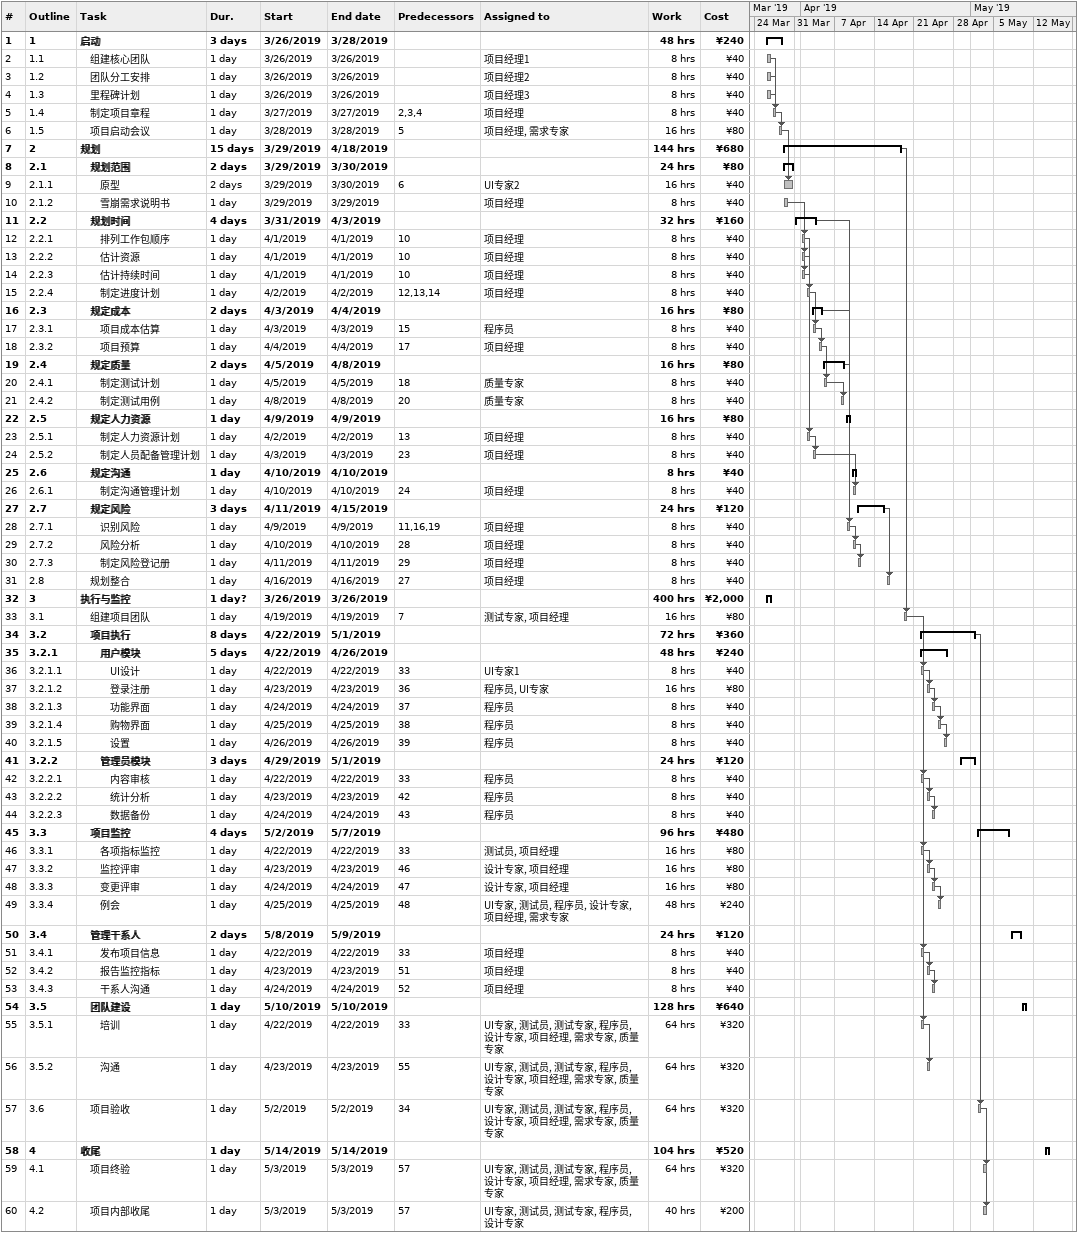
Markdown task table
| ID | WBS | Task | Duration | Start | Finish | Predecessors | Resources | Work (h) | Cost (¥) |
|---|---|---|---|---|---|---|---|---|---|
| 1 | 1 | **启动** | 3d | 2019-03-26 | 2019-03-28 |  |  | 48 | 240 |
| 2 | 1.1 | 组建核心团队 | 1d | 2019-03-26 | 2019-03-26 |  | 项目经理1 | 8 | 40 |
| 3 | 1.2 | 团队分工安排 | 1d | 2019-03-26 | 2019-03-26 |  | 项目经理2 | 8 | 40 |
| 4 | 1.3 | 里程碑计划 | 1d | 2019-03-26 | 2019-03-26 |  | 项目经理3 | 8 | 40 |
| 5 | 1.4 | 制定项目章程 | 1d | 2019-03-27 | 2019-03-27 | 2, 3, 4 | 项目经理 | 8 | 40 |
| 6 | 1.5 | 项目启动会议 | 1d | 2019-03-28 | 2019-03-28 | 5 | 项目经理, 需求专家 | 16 | 80 |
| 7 | 2 | **规划** | 15d | 2019-03-29 | 2019-04-18 |  |  | 144 | 680 |
| 8 | 2.1 | **规划范围** | 2d | 2019-03-29 | 2019-03-30 |  |  | 24 | 80 |
| 9 | 2.1.1 | 原型 | 2d | 2019-03-29 | 2019-03-30 | 6 | UI专家2 | 16 | 40 |
| 10 | 2.1.2 | 雪崩需求说明书 | 1d | 2019-03-29 | 2019-03-29 |  | 项目经理 | 8 | 40 |
| 11 | 2.2 | **规划时间** | 4d | 2019-03-31 | 2019-04-03 |  |  | 32 | 160 |
| 12 | 2.2.1 | 排列工作包顺序 | 1d | 2019-04-01 | 2019-04-01 | 10 | 项目经理 | 8 | 40 |
| 13 | 2.2.2 | 估计资源 | 1d | 2019-04-01 | 2019-04-01 | 10 | 项目经理 | 8 | 40 |
| 14 | 2.2.3 | 估计持续时间 | 1d | 2019-04-01 | 2019-04-01 | 10 | 项目经理 | 8 | 40 |
| 15 | 2.2.4 | 制定进度计划 | 1d | 2019-04-02 | 2019-04-02 | 12, 13, 14 | 项目经理 | 8 | 40 |
| 16 | 2.3 | **规定成本** | 2d | 2019-04-03 | 2019-04-04 |  |  | 16 | 80 |
| 17 | 2.3.1 | 项目成本估算 | 1d | 2019-04-03 | 2019-04-03 | 15 | 程序员 | 8 | 40 |
| 18 | 2.3.2 | 项目预算 | 1d | 2019-04-04 | 2019-04-04 | 17 | 项目经理 | 8 | 40 |
| 19 | 2.4 | **规定质量** | 2d | 2019-04-05 | 2019-04-08 |  |  | 16 | 80 |
| 20 | 2.4.1 | 制定测试计划 | 1d | 2019-04-05 | 2019-04-05 | 18 | 质量专家 | 8 | 40 |
| 21 | 2.4.2 | 制定测试用例 | 1d | 2019-04-08 | 2019-04-08 | 20 | 质量专家 | 8 | 40 |
| 22 | 2.5 | **规定人力资源** | 1d | 2019-04-09 | 2019-04-09 |  |  | 16 | 80 |
| 23 | 2.5.1 | 制定人力资源计划 | 1d | 2019-04-02 | 2019-04-02 | 13 | 项目经理 | 8 | 40 |
| 24 | 2.5.2 | 制定人员配备管理计划 | 1d | 2019-04-03 | 2019-04-03 | 23 | 项目经理 | 8 | 40 |
| 25 | 2.6 | **规定沟通** | 1d | 2019-04-10 | 2019-04-10 |  |  | 8 | 40 |
| 26 | 2.6.1 | 制定沟通管理计划 | 1d | 2019-04-10 | 2019-04-10 | 24 | 项目经理 | 8 | 40 |
| 27 | 2.7 | **规定风险** | 3d | 2019-04-11 | 2019-04-15 |  |  | 24 | 120 |
| 28 | 2.7.1 | 识别风险 | 1d | 2019-04-09 | 2019-04-09 | 11, 16, 19 | 项目经理 | 8 | 40 |
| 29 | 2.7.2 | 风险分析 | 1d | 2019-04-10 | 2019-04-10 | 28 | 项目经理 | 8 | 40 |
| 30 | 2.7.3 | 制定风险登记册 | 1d | 2019-04-11 | 2019-04-11 | 29 | 项目经理 | 8 | 40 |
| 31 | 2.8 | 规划整合 | 1d | 2019-04-16 | 2019-04-16 | 27 | 项目经理 | 8 | 40 |
| 32 | 3 | **执行与监控** | 1d? | 2019-03-26 | 2019-03-26 |  |  | 400 | 2000 |
| 33 | 3.1 | 组建项目团队 | 1d | 2019-04-19 | 2019-04-19 | 7 | 测试专家, 项目经理 | 16 | 80 |
| 34 | 3.2 | **项目执行** | 8d | 2019-04-22 | 2019-05-01 |  |  | 72 | 360 |
| 35 | 3.2.1 | **用户模块** | 5d | 2019-04-22 | 2019-04-26 |  |  | 48 | 240 |
| 36 | 3.2.1.1 | UI设计 | 1d | 2019-04-22 | 2019-04-22 | 33 | UI专家1 | 8 | 40 |
| 37 | 3.2.1.2 | 登录注册 | 1d | 2019-04-23 | 2019-04-23 | 36 | 程序员, UI专家 | 16 | 80 |
| 38 | 3.2.1.3 | 功能界面 | 1d | 2019-04-24 | 2019-04-24 | 37 | 程序员 | 8 | 40 |
| 39 | 3.2.1.4 | 购物界面 | 1d | 2019-04-25 | 2019-04-25 | 38 | 程序员 | 8 | 40 |
| 40 | 3.2.1.5 | 设置 | 1d | 2019-04-26 | 2019-04-26 | 39 | 程序员 | 8 | 40 |
| 41 | 3.2.2 | **管理员模块** | 3d | 2019-04-29 | 2019-05-01 |  |  | 24 | 120 |
| 42 | 3.2.2.1 | 内容审核 | 1d | 2019-04-22 | 2019-04-22 | 33 | 程序员 | 8 | 40 |
| 43 | 3.2.2.2 | 统计分析 | 1d | 2019-04-23 | 2019-04-23 | 42 | 程序员 | 8 | 40 |
| 44 | 3.2.2.3 | 数据备份 | 1d | 2019-04-24 | 2019-04-24 | 43 | 程序员 | 8 | 40 |
| 45 | 3.3 | **项目监控** | 4d | 2019-05-02 | 2019-05-07 |  |  | 96 | 480 |
| 46 | 3.3.1 | 各项指标监控 | 1d | 2019-04-22 | 2019-04-22 | 33 | 测试员, 项目经理 | 16 | 80 |
| 47 | 3.3.2 | 监控评审 | 1d | 2019-04-23 | 2019-04-23 | 46 | 设计专家, 项目经理 | 16 | 80 |
| 48 | 3.3.3 | 变更评审 | 1d | 2019-04-24 | 2019-04-24 | 47 | 设计专家, 项目经理 | 16 | 80 |
| 49 | 3.3.4 | 例会 | 1d | 2019-04-25 | 2019-04-25 | 48 | UI专家, 测试员, 程序员, 设计专家, 项目经理, 需求专家 | 48 | 240 |
| 50 | 3.4 | **管理干系人** | 2d | 2019-05-08 | 2019-05-09 |  |  | 24 | 120 |
| 51 | 3.4.1 | 发布项目信息 | 1d | 2019-04-22 | 2019-04-22 | 33 | 项目经理 | 8 | 40 |
| 52 | 3.4.2 | 报告监控指标 | 1d | 2019-04-23 | 2019-04-23 | 51 | 项目经理 | 8 | 40 |
| 53 | 3.4.3 | 干系人沟通 | 1d | 2019-04-24 | 2019-04-24 | 52 | 项目经理 | 8 | 40 |
| 54 | 3.5 | **团队建设** | 1d | 2019-05-10 | 2019-05-10 |  |  | 128 | 640 |
| 55 | 3.5.1 | 培训 | 1d | 2019-04-22 | 2019-04-22 | 33 | UI专家, 测试员, 测试专家, 程序员, 设计专家, 项目经理, 需求专家, 质量专家 | 64 | 320 |
| 56 | 3.5.2 | 沟通 | 1d | 2019-04-23 | 2019-04-23 | 55 | UI专家, 测试员, 测试专家, 程序员, 设计专家, 项目经理, 需求专家, 质量专家 | 64 | 320 |
| 57 | 3.6 | 项目验收 | 1d | 2019-05-02 | 2019-05-02 | 34 | UI专家, 测试员, 测试专家, 程序员, 设计专家, 项目经理, 需求专家, 质量专家 | 64 | 320 |
| 58 | 4 | **收尾** | 1d | 2019-05-14 | 2019-05-14 |  |  | 104 | 520 |
| 59 | 4.1 | 项目终验 | 1d | 2019-05-03 | 2019-05-03 | 57 | UI专家, 测试员, 测试专家, 程序员, 设计专家, 项目经理, 需求专家, 质量专家 | 64 | 320 |
| 60 | 4.2 | 项目内部收尾 | 1d | 2019-05-03 | 2019-05-03 | 57 | UI专家, 测试员, 测试专家, 程序员, 设计专家 | 40 | 200 |
